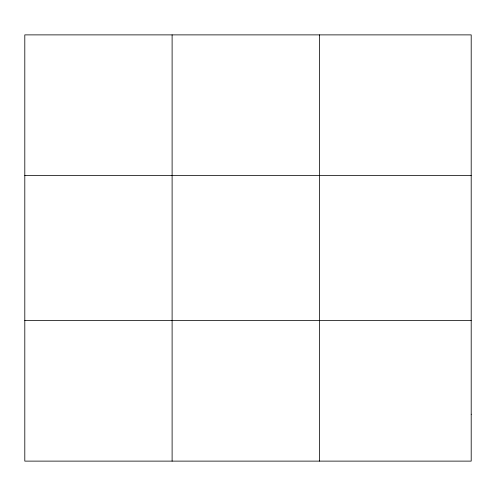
<?xml version="1.0" encoding="UTF-8"?>
<svg xmlns="http://www.w3.org/2000/svg" width="496" height="496" viewBox="0 0 496 496"><rect width="100%" height="100%" fill="white"/><g stroke="black" fill="none" stroke-linecap="round" stroke-linejoin="round"><path stroke-width="0.74" d="M172.112 34.881L172.112 461.119M319.424 34.881L319.424 461.119M24.8 175.541L471.2 175.541M24.8 320.459L471.2 320.459M471.2 414.234L471.2 461.119L24.8 461.119L24.8 34.881L471.2 34.881L471.2 414.234"/></g></svg>
